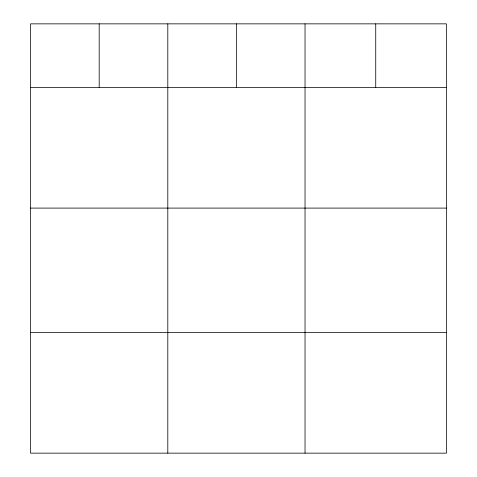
<?xml version="1.0" encoding="UTF-8"?>
<svg xmlns="http://www.w3.org/2000/svg" width="477" height="477" viewBox="0 0 477 477"><rect width="100%" height="100%" fill="white"/><g stroke="black" fill="none" stroke-linecap="round" stroke-linejoin="round"><path stroke-width="0.72" d="M446.43 87.404L446.43 453.15L30.57 453.15L30.57 23.85L446.43 23.85L446.43 87.404L30.57 87.404M30.57 208.097L446.43 208.097M30.57 332.451L446.43 332.451M375.733 23.85L375.733 87.404M305.036 23.85L305.036 453.15M236.419 23.85L236.419 87.404M167.803 23.85L167.803 453.15M99.186 23.85L99.186 87.404"/></g></svg>
